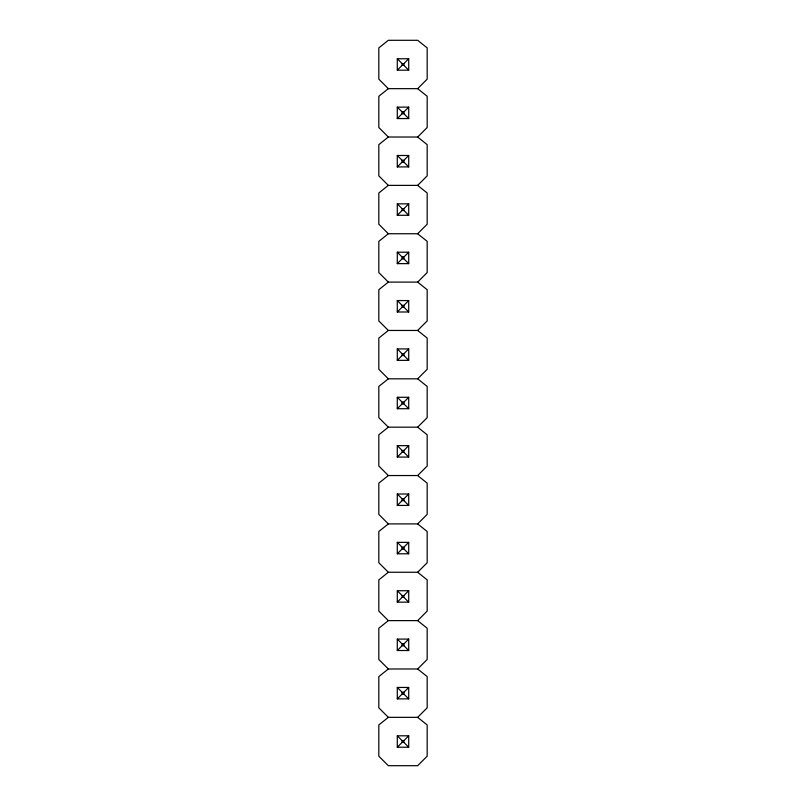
<?xml version="1.0" encoding="UTF-8"?>
<svg xmlns="http://www.w3.org/2000/svg" width="806" height="806" viewBox="0 0 806 806"><rect width="100%" height="100%" fill="white"/><g stroke="black" fill="none" stroke-linecap="round" stroke-linejoin="round"><path stroke-width="1.21" d="M397.287 70.193L402.123 65.357L403.877 65.357L408.713 70.193L397.287 70.193L397.287 58.767L408.713 58.767L408.713 70.193M397.287 58.767L402.123 63.603L403.877 63.603L408.713 58.767M417.659 88.66L427.18 79.139L427.18 47.917L417.659 40.3L388.341 40.3L378.82 47.917L378.82 79.139L388.341 88.66L417.659 88.66L427.18 96.277L427.18 127.499L417.659 137.02L388.341 137.02L378.82 144.637L378.82 175.859L388.341 185.38L417.659 185.38L427.18 192.997L427.18 224.219L417.659 233.74L388.341 233.74L378.82 241.357L378.82 272.579L388.341 282.1L417.659 282.1L427.18 289.717L427.18 320.939L417.659 330.46L388.341 330.46L378.82 338.077L378.82 369.299L388.341 378.82L417.659 378.82L427.18 386.437L427.18 417.659L417.659 427.18L388.341 427.18L378.82 434.797L378.82 466.019L388.341 475.54L417.659 475.54L427.18 483.157L427.18 514.379L417.659 523.9L388.341 523.9L378.82 531.517L378.82 562.739L388.341 572.26L417.659 572.26L427.18 579.877L427.18 611.099L417.659 620.62L388.341 620.62L378.82 628.237L378.82 659.459L388.341 668.98L417.659 668.98L427.18 676.597L427.18 707.819L417.659 717.34L388.341 717.34L378.82 724.957L378.82 756.179L388.341 765.7L417.659 765.7L427.18 756.179L427.18 724.957L417.659 717.34M397.287 118.553L402.123 113.717L402.123 111.963L397.287 107.127L408.713 107.127L408.713 118.553L397.287 118.553L397.287 107.127M402.123 111.963L403.877 111.963L408.713 107.127M397.287 166.913L402.123 162.077L402.123 160.323L397.287 155.487L408.713 155.487L408.713 166.913L397.287 166.913L397.287 155.487M408.713 166.913L403.877 162.077L403.877 160.323L408.713 155.487M417.659 185.38L427.18 175.859L427.18 144.637L417.659 137.02M397.287 215.273L402.123 210.437L402.123 208.683L397.287 203.847L408.713 203.847L408.713 215.273L397.287 215.273L397.287 203.847M402.123 208.683L403.877 208.683L408.713 203.847M397.287 263.633L402.123 258.797L402.123 257.043L397.287 252.207L408.713 252.207L408.713 263.633L397.287 263.633L397.287 252.207M408.713 263.633L403.877 258.797L403.877 257.043L408.713 252.207M417.659 282.1L427.18 272.579L427.18 241.357L417.659 233.74M397.287 311.993L402.123 307.157L402.123 305.403L397.287 300.567L397.287 311.993L408.713 311.993L408.713 300.567L397.287 300.567M402.123 305.403L403.877 305.403L408.713 300.567M397.287 360.353L402.123 355.517L403.877 355.517L408.713 360.353L397.287 360.353L397.287 348.927L408.713 348.927L408.713 360.353M397.287 348.927L402.123 353.763L403.877 353.763L408.713 348.927M417.659 378.82L427.18 369.299L427.18 338.077L417.659 330.46M397.287 408.713L402.123 403.877L403.877 403.877L408.713 408.713L397.287 408.713L397.287 397.287L408.713 397.287L408.713 408.713M397.287 397.287L402.123 402.123L403.877 402.123L408.713 397.287M397.287 457.073L402.123 452.237L403.877 452.237L408.713 457.073L397.287 457.073L397.287 445.647L408.713 445.647L408.713 457.073M397.287 445.647L402.123 450.483L403.877 450.483L408.713 445.647M417.659 475.54L427.18 466.019L427.18 434.797L417.659 427.18M397.287 505.433L402.123 500.597L403.877 500.597L408.713 505.433L397.287 505.433L397.287 494.007L408.713 494.007L408.713 505.433M397.287 494.007L402.123 498.843L403.877 498.843L408.713 494.007M397.287 553.793L402.123 548.957L403.877 548.957L408.713 553.793L408.713 542.367L397.287 542.367L397.287 553.793L408.713 553.793M403.877 548.957L403.877 547.203L408.713 542.367M417.659 572.26L427.18 562.739L427.18 531.517L417.659 523.9M397.287 602.153L402.123 597.317L402.123 595.563L397.287 590.727L408.713 590.727L408.713 602.153L397.287 602.153L397.287 590.727M408.713 602.153L403.877 597.317L403.877 595.563L408.713 590.727M397.287 650.513L402.123 645.677L402.123 643.923L397.287 639.087L408.713 639.087L408.713 650.513L397.287 650.513L397.287 639.087M408.713 650.513L403.877 645.677L403.877 643.923L408.713 639.087M417.659 668.98L427.18 659.459L427.18 628.237L417.659 620.62M397.287 698.873L402.123 694.037L402.123 692.283L397.287 687.447L408.713 687.447L408.713 698.873L397.287 698.873L397.287 687.447M408.713 698.873L403.877 694.037L403.877 692.283L408.713 687.447M397.287 747.233L402.123 742.397L402.123 740.643L397.287 735.807L408.713 735.807L408.713 747.233L397.287 747.233L397.287 735.807M408.713 747.233L403.877 742.397L403.877 740.643L408.713 735.807M388.341 88.66L378.82 96.277L378.82 127.499L388.341 137.02M388.341 185.38L378.82 192.997L378.82 224.219L388.341 233.74M388.341 282.1L378.82 289.717L378.82 320.939L388.341 330.46M388.341 378.82L378.82 386.437L378.82 417.659L388.341 427.18M388.341 475.54L378.82 483.157L378.82 514.379L388.341 523.9M388.341 572.26L378.82 579.877L378.82 611.099L388.341 620.62M388.341 668.98L378.82 676.597L378.82 707.819L388.341 717.34M402.123 113.717L403.877 113.717L408.713 118.553M402.123 160.323L403.877 160.323M402.123 162.077L403.877 162.077M402.123 210.437L403.877 210.437L408.713 215.273M402.123 257.043L403.877 257.043M402.123 258.797L403.877 258.797M402.123 307.157L403.877 307.157L408.713 311.993M397.287 542.367L402.123 547.203L403.877 547.203M402.123 595.563L403.877 595.563M402.123 597.317L403.877 597.317M402.123 643.923L403.877 643.923M402.123 645.677L403.877 645.677M402.123 692.283L403.877 692.283M402.123 694.037L403.877 694.037M402.123 740.643L403.877 740.643M402.123 742.397L403.877 742.397M403.877 63.603L403.877 65.357M403.877 111.963L403.877 113.717M403.877 208.683L403.877 210.437M403.877 305.403L403.877 307.157M403.877 353.763L403.877 355.517M403.877 402.123L403.877 403.877M403.877 450.483L403.877 452.237M403.877 498.843L403.877 500.597M402.123 63.603L402.123 65.357M402.123 353.763L402.123 355.517M402.123 402.123L402.123 403.877M402.123 450.483L402.123 452.237M402.123 498.843L402.123 500.597M402.123 547.203L402.123 548.957"/></g></svg>
